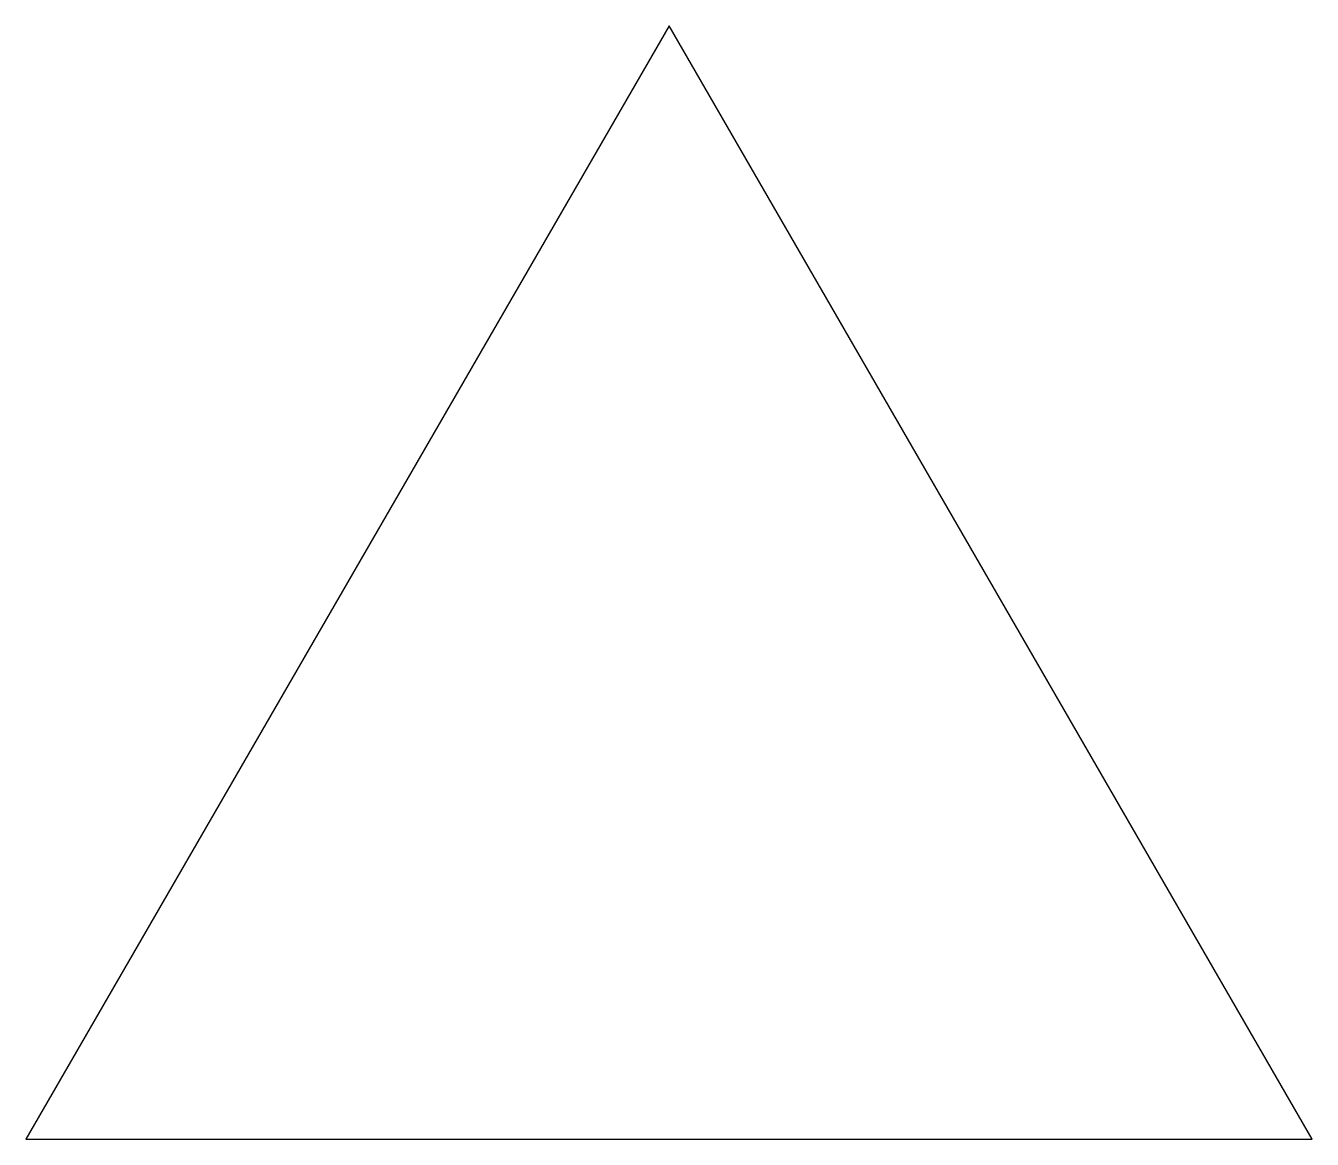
# Model space of a CAD drawing. Header units: millimetres. Extents: x -0.87 to 0.87, y -0.5 to 1.
import ezdxf

# ---------------------------------------------------------------- set-up
doc = ezdxf.new("R2010")
doc.units = ezdxf.units.MM
doc.header["$LTSCALE"] = 12

msp = doc.modelspace()

# ---------------------------------------------------------------- linework, layer by layer
msp.add_lwpolyline([(0, 1), (-0.866, -0.5), (0.866, -0.5)], close=True)

doc.saveas('drawing.dxf')
